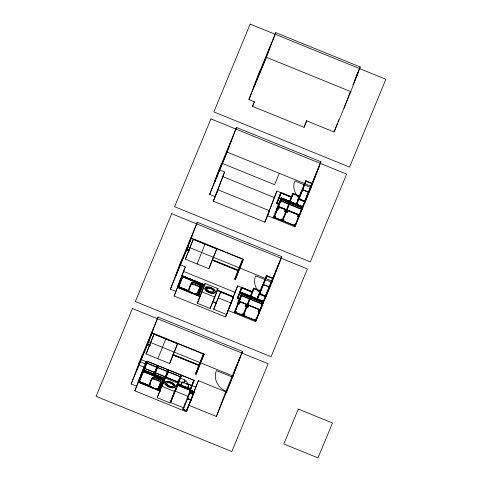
<?xml version="1.0" encoding="UTF-8"?>
<svg xmlns="http://www.w3.org/2000/svg" width="482" height="482" viewBox="0 0 482 482"><rect width="100%" height="100%" fill="white"/><g stroke="black" fill="none" stroke-linecap="round" stroke-linejoin="round"><path stroke-width="0.72" d="M145.305 367.573L138.352 364.741L139.045 362.982L139.653 361.554L146.606 364.38M183.642 382.931L184.853 379.937L180.678 378.231M139.641 361.578L138.364 364.717M189.016 405.326L216.37 416.454L225.733 391.806L198.379 380.678L186.347 411.779L134.846 390.824L136.725 386.275L131.17 384.015L140.533 359.367L158.036 317.078L242.452 351.414L232.619 377.201L216.376 370.598A17.533 15.599 20.8 0 0 226.654 391.613M142.539 354.728L136.249 371.291L146.534 346.45L152.824 329.881M150.004 345.66L147.221 344.528L152.047 332.857L204.187 354.065L196.108 374.315L195.469 374.056L203.434 354.101L195.469 374.056M131.17 384.015L148.673 341.726L158.036 317.078M252.67 291.984L237.626 285.868L225.594 316.963L174.092 296.014L175.972 291.459L170.417 289.2L179.78 264.552L197.283 222.268L281.699 256.605L271.866 282.386L255.623 275.782A17.533 15.599 20.8 0 0 265.901 296.798M146.1 353.975L153.993 334.219L177.503 343.78L174.321 352.161L169.61 363.536L146.1 353.975L153.993 334.219M181.786 259.912L175.496 276.475L185.781 251.634L192.071 235.071M189.251 250.845L186.468 249.712L191.294 238.042L243.434 259.25L235.355 279.5L234.716 279.241L242.681 259.286L234.716 279.241M170.417 289.2L187.92 246.917L197.283 222.268M134.846 390.824L143.943 366.862M136.725 386.275L146.088 361.627L140.533 359.367M219.027 169.742L224.582 172.002L215.219 196.65L209.664 194.385L219.027 169.742L236.529 127.453L320.946 161.789L311.113 187.576L294.87 180.967A17.533 15.599 20.8 0 0 305.148 201.988M164.464 379.448L142.883 370.676L164.386 379.647M142.925 370.574L164.314 379.22L159.584 390.643M185.347 259.159L193.24 239.403L216.749 248.965L213.568 257.346L208.857 268.721L185.347 259.159L193.24 239.403M221.033 165.097L214.743 181.66L225.028 156.819L231.318 140.256M139.262 380.949L142.829 372.309A1.271 1.127 20.8 0 1 144.437 371.743L162.386 379.045A1.271 1.127 20.8 0 1 163.133 380.569L159.566 389.209A1.271 1.127 20.8 0 1 157.957 389.769L140.009 382.473A1.271 1.127 20.8 0 1 139.262 380.949L139.376 380.653A1.271 1.127 20.8 0 0 140.117 382.172L151.342 386.739M143.395 370.58L144.955 366.483M142.829 372.309L142.714 372.604A1.271 1.127 20.8 0 1 144.323 372.044L162.277 379.34A0.922 0.819 20.8 0 1 162.814 380.437L159.355 388.781A0.922 0.819 20.8 0 1 158.186 389.191L157.066 388.733M180.521 377.075L181.346 375.08L177.972 383.955L190.8 389.173L194.168 380.298L147.149 361.175L143.781 370.043L165.151 378.738L162.952 384.052L164.507 379.955M143.714 370.718L145.221 366.76M143.606 371.357L147.414 361.452L157.457 365.537L153.65 375.442M209.664 194.385L227.167 152.101L236.529 127.453M144.437 371.743L144.323 372.044A0.922 0.819 20.8 0 0 143.148 372.441L139.696 380.786A0.922 0.819 20.8 0 0 140.238 381.889L150.336 385.998M174.092 296.014L185.335 266.811L179.78 264.552M175.972 291.459L185.335 266.811M275.776 32.637L266.413 57.286L350.83 91.622L334.11 132.014L306.757 120.886L304.088 127.332L252.586 106.383L254.466 101.835L248.911 99.575L258.274 74.927L275.776 32.637L360.193 66.974L350.36 92.761M205.103 285.205L182.13 275.861L204.332 285.115M203.543 284.452L182.19 275.71L203.543 284.452L198.849 295.785M260.28 70.282L253.99 86.844L264.275 62.003L270.565 45.441M178.509 286.133L182.076 277.493A1.271 1.127 20.8 0 1 183.684 276.933L201.633 284.235A1.271 1.127 20.8 0 1 202.38 285.754L198.813 294.394A1.271 1.127 20.8 0 1 197.204 294.96L179.256 287.658A1.271 1.127 20.8 0 1 178.509 286.133L178.623 285.838A1.271 1.127 20.8 0 0 179.364 287.362L189.462 291.465M182.076 277.493L181.961 277.795A1.271 1.127 20.8 0 1 183.57 277.228L201.524 284.531A1.271 1.127 20.8 0 1 202.265 286.049L202.38 285.754M183.684 276.933L183.57 277.228A0.922 0.819 20.8 0 0 182.395 277.626L178.943 285.971M213.339 201.199L218.045 189.824L269.552 210.773L264.841 222.148L213.339 201.199L224.582 172.002M252.586 106.383L254.406 101.594M165.748 338.997L157.855 358.759M154.011 374.146L155.011 371.508M154.342 374.243L155.379 371.514M154.469 374.394L157.837 365.519L157.289 366.844M154.397 375.068L155.403 372.429M157.21 397.71L165.103 377.954L177.93 383.166L170.038 402.928L157.21 397.71L168.146 369.881L158.102 365.796L154.843 374.375L164.886 378.46M204.995 244.187L197.102 263.943M157.957 389.769L158.072 389.474A1.271 1.127 20.8 0 0 159.681 388.914L159.566 389.209M162.386 379.045L162.277 379.34A1.271 1.127 20.8 0 1 163.018 380.864L163.133 380.569M169.61 363.536L177.503 343.78M162.687 383.768L164.193 379.81M164.693 378.491L165.947 375.195M165.151 378.738L168.525 369.869L167.152 373.182M197.204 294.96L197.319 294.665A1.271 1.127 20.8 0 0 198.927 294.098L198.813 294.394M165.531 378.719L168.784 370.146L180.967 375.098L177.707 383.678M208.857 268.721L212.038 260.34M197.313 303.244L205.205 283.488L218.027 288.7L214.845 297.081L210.134 308.462L197.313 303.244L205.205 283.488M170.038 402.928L172.954 395.246M177.515 383.708L178.768 380.406M183.437 407.748L170.616 402.53L177.569 385.238L190.39 390.45L182.835 409.326L186.685 410.887L191.197 399.988L187.347 398.421M178.111 383.124L179.147 380.388M177.569 385.238L175.321 391.155L188.149 396.367M176.153 389.245L176.653 387.926M177.099 386.678L178.912 381.991M170.616 402.53L181.612 375.358L193.788 380.316L189.98 390.221M210.134 308.462L213.056 300.78M178.117 384.214L190.511 389.251L190.739 388.661L187.799 387.468L188.842 384.714L182.323 382.063L181.28 384.817L178.34 383.618M213.707 309.281L220.666 291.99L233.487 297.201L231.24 303.118L226.528 314.499L213.707 309.281L220.666 291.99M190.089 389.583L193.788 380.316M182.835 409.326L183.636 407.224M184.931 403.802L185.431 402.488M196.108 374.315L199.56 365.254L173.14 354.505M190.155 390.384L194.168 380.298M190.511 400.819L193.625 392.595L190.42 391.294L187.606 398.686L190.818 399.994L186.42 410.61L183.214 409.308L183.979 407.29M185.257 403.928L185.769 402.584M190.288 390.667L187.233 398.704L191.077 400.271L194.119 392.294L190.27 390.727M235.355 279.5L238.801 270.456L212.387 259.696M186.673 409.935L187.438 407.923M186.347 411.779L189.986 402.193M193.891 391.92L198.379 380.678M176.99 384.546L194.312 391.818L176.912 384.744M225.594 316.963L230.016 305.323M230.535 303.955L231.836 300.527M232.613 298.478L237.626 285.868M216.93 290.013L233.559 297.008L216.858 290.212M264.841 222.148L276.873 191.053L291.23 196.897M276.873 191.053L267.51 215.701L294.863 226.829L311.583 186.438L227.167 152.101M240.024 299.364L237.355 298.274L241.693 287.356L252.375 291.706L252.261 291.99L241.572 287.646L239.548 292.966L241.554 293.779M237.355 298.274L241.693 287.356M240.41 299.346L237.728 298.262L241.837 287.923L251.881 292.008L250.212 296.406M237.728 298.262L241.837 287.923M304.088 127.332L306.691 120.488M241.862 292.622L263.66 301.491L241.862 292.622L237.078 304.196L237.192 303.901L238.554 304.455M234.583 312.059L239.096 301.16L260.467 309.848L255.954 320.753L234.583 312.059L242.018 293.466L263.389 302.16L260.352 310.137L238.982 301.443L242.018 293.466M235.216 311.372L241.615 295.358M239.355 301.425L242.163 294.032L250.074 297.249L242.868 315.258L234.957 312.041L239.355 301.425L247.26 304.642M279.271 204.549L276.602 203.464L280.94 192.547L291.622 196.891L291.508 197.174L280.819 192.83L278.795 198.15L280.801 198.97M276.602 203.464L280.94 192.547M278.982 204.26L276.975 203.446L280.807 193.77M276.975 203.446L281.084 193.107L291.128 197.192L289.459 201.59M277.686 209.935L276.325 209.381L276.439 209.086M281.108 197.807L302.835 206.874L281.108 197.807L276.325 209.381M273.83 217.249L278.343 206.344L299.714 215.038L295.201 225.938L273.83 217.249L281.265 198.656L302.636 207.344L299.599 215.321L278.228 206.627L281.265 198.656M274.204 217.231L281.41 199.217L289.321 202.434L286.507 209.827L282.115 220.449L274.204 217.231L281.41 199.217M250.489 296.647L253.725 288.158L260.563 290.935L257.448 299.129M247.525 304.919L250.447 297.231M250.863 296.635L253.869 288.718L260.388 291.369M264.202 299.045L255.689 320.476L243.506 315.523L250.712 297.508L262.895 302.461L262.347 303.787M289.736 201.831L292.972 193.342L299.81 196.126L298.256 200.217M286.772 210.104L289.694 202.416M290.11 201.819L293.116 193.903L299.635 196.554M287.152 210.086L299.334 215.044L294.936 225.66L282.753 220.708L289.959 202.693L302.142 207.646M257.014 299.28L260.244 290.809M257.135 299.039L266.883 275.674L263.449 284.681L269.432 287.115L272.866 278.108L266.558 275.541L263.19 284.416L269.492 286.977L260.919 307.691M263.015 285.019L259.762 293.592L265.745 296.026M296.261 204.47L299.491 195.993M296.96 203.633L297.737 201.584M296.382 204.223L306.13 180.858L302.696 189.866L308.679 192.3L312.113 183.293L305.805 180.726L302.437 189.601L308.739 192.167L300.449 212.182M302.262 190.203L298.774 199.349L304.757 201.783L308.185 192.776M226.185 392.752L240.036 357.68M228.263 310.516L255.617 321.639L259.78 310.685M269.004 287.453L265.51 296.599L259.527 294.165M265.431 297.936L279.283 262.865M294.863 226.829L298.231 217.954M298.503 217.243L303.708 203.549M304.678 203.121L318.53 168.055M334.11 132.014L337.49 123.115M338.015 121.741L338.792 119.687M343.925 108.311L348.1 97.412M348.137 97.213L349.956 92.532M183.859 382.316L183.979 382.015M147.221 344.528L151.932 333.152L204.079 354.36M186.468 249.712L191.179 238.337L243.326 259.545M248.911 99.575L266.413 57.286M145.016 364.229L146.088 361.627M142.943 370.525L138.099 382.25L160.373 391.306M182.19 275.71L177.346 287.435L200.313 296.779M145.504 365.157L147.149 361.175M147.414 361.452L144.564 368.489L154.608 372.574L156.861 367.115L146.817 363.03M139.569 380.792L143.046 372.399A1.036 0.922 20.8 0 1 144.359 371.935L162.289 379.286A1.036 0.922 20.8 0 1 162.916 380.479L159.446 388.872A1.036 0.922 20.8 0 1 158.15 389.287M178.816 285.977L182.292 277.584A1.036 0.922 20.8 0 1 183.588 277.168L201.536 284.47A1.036 0.922 20.8 0 1 202.163 285.669L198.692 294.062A1.036 0.922 20.8 0 1 197.379 294.52L196.258 294.068M156.909 366.862L157.457 365.537M155.915 370.164L156.463 368.838M158.102 365.796L155.246 372.833L165.29 376.918L168.146 369.881M212.315 259.671L216.749 248.965M196.313 293.924L197.433 294.375A0.922 0.819 20.8 0 0 198.602 293.966L202.078 285.573A0.922 0.819 20.8 0 0 201.536 284.47A1.036 0.922 20.8 0 1 202.145 285.718M168.784 370.146L165.935 377.177L178.117 382.136L180.37 376.677L168.188 371.724M180.419 376.424L180.967 375.098M173.219 394.547L177.93 383.166M175.779 389.263L176.328 387.938M180.509 378.015L181.612 375.358M213.321 300.081L218.027 288.7M181.051 385.148L182.323 382.063M187.823 387.179L188.842 384.714M204.187 354.065L199.367 365.736L172.948 354.993M243.434 259.25L238.614 270.926L212.194 260.178M279.313 173.309L274.601 184.69L222.461 163.476M190.004 390.486L190.739 388.661M190.245 390.498L190.806 389.149M189.842 391.794L190.39 390.45M183.214 409.308L187.606 398.686M193.077 393.927L193.625 392.595M189.607 403.199L194.385 391.625M228.775 308.582L233.631 296.816M273.065 217.96L277.777 206.585L299.575 215.448M252.231 291.761L253.725 288.158M291.477 196.945L292.972 193.342M252.496 292.038L253.869 288.718M292.02 196.56L292.845 194.565M243.133 315.535L247.646 304.636M282.38 220.726L286.892 209.821M260.123 291.092L266.558 275.541M299.37 196.276L305.805 180.726M257.394 299.304L263.509 284.543M296.599 204.609L302.756 189.733M225.733 391.806L242.452 351.414M265.263 296.316L266.1 294.285M266.66 292.929L267.504 290.899M268.341 288.869L281.699 256.605M304.787 200.825L305.63 198.795M306.19 197.439L307.028 195.409M308.149 192.698L308.992 190.667M309.552 189.312L320.946 161.789M355.873 77.403L360.193 66.974M233.824 372.64L240.729 355.951M264.751 297.725L268.938 287.585M269.221 286.911L272.866 278.108M273.071 277.825L279.976 261.136M304.281 202.217L312.113 183.293M312.318 183.009L319.223 166.326M354.439 81.247L358.469 71.511M352.945 84.904L357.777 73.24M258.985 312.77L263.654 301.491M298.123 218.25L302.901 206.676M216.37 416.454L233.089 376.062L148.673 341.726M255.617 321.639L272.336 281.253L187.92 246.917M182.13 275.861L204.362 285.013M142.883 370.676L164.422 379.539M184.678 380.322L184.847 379.937M246.079 305.847C247.531 305.208 244.729 304.69 245.947 305.823M275.216 217.141C276.77 216.858 274.192 215.689 275.023 217.051M305.956 181.292L311.938 183.726M302.202 190.342L301.883 190.209L298.515 199.084L304.817 201.645M292.851 193.625L299.69 196.409M299.009 198.783L304.992 201.217M297.388 199.397L298.756 199.952M281.066 197.897L302.865 206.766M278.915 197.867L280.916 198.68M279.174 198.138L302.515 207.634M281.078 199.144L302.449 207.838M280.958 199.434L302.328 208.122M222.702 176.551L274.204 197.5M278.602 206.609L286.507 209.827M266.709 276.102L272.692 278.536M186.661 249.23L189.444 250.363M186.546 249.519L189.324 250.646M212.267 259.979L238.692 270.727M262.955 285.151L262.636 285.025L259.268 293.893L265.57 296.46M253.604 288.441L260.443 291.224M257.484 296.219L258.834 296.767M241.819 292.713L263.618 301.581M239.668 292.682L241.669 293.496M239.928 292.948L263.268 302.443M241.831 293.96L263.202 302.654M241.711 294.243L263.082 302.937M183.455 271.366L234.957 292.315M216.894 290.104L233.595 296.9M247.905 304.901L260.087 309.854M218.418 297.906L231.24 303.118M202.024 291.863L214.845 297.081M188.48 290.676L179.503 287.025A0.922 0.819 20.8 0 1 178.961 285.922M196.331 293.869L197.451 294.327A0.922 0.819 20.8 0 0 198.62 293.918M179.485 287.079L188.462 290.724M196.276 294.014L197.397 294.472M179.425 287.218L188.402 290.869L179.443 287.17A1.036 0.922 20.8 0 1 178.834 285.928M195.071 293.749L197.319 294.665M177.46 287.139L200.428 296.484M212.954 301.575L216.436 302.991M212.845 301.871L216.322 303.286M147.414 344.046L150.197 345.172M147.299 344.329L150.077 345.461M173.02 354.794L199.446 365.543M157.5 367.374L167.549 371.459M146.763 363.175L156.807 367.26M157.445 367.525L167.489 371.61M168.134 371.869L180.31 376.822M178.31 380.051L179.702 380.617M186.57 383.413L195.71 387.13M186.853 383.696L191.595 385.624M154.342 371.248L155.734 371.815M177.985 380.87L182.154 382.569M144.618 368.338L154.662 372.423M155.306 372.682L165.35 376.773M165.989 377.032L178.171 381.985M144.16 370.031L154.204 374.116M178.352 383.937L190.535 388.89M176.948 384.636L194.348 391.715M190.155 391.016L193.999 392.577M190.083 391.221L193.933 392.788M189.968 391.505L193.812 393.071M161.922 386.335L174.743 391.547M149.233 385.492L140.256 381.84A0.922 0.819 20.8 0 1 139.714 380.732M157.084 388.685L158.204 389.143A0.922 0.819 20.8 0 0 159.373 388.733M150.276 386.142L140.196 381.985A1.036 0.922 20.8 0 1 139.587 380.738M157.03 388.829L158.132 389.336M156.951 389.022L158.072 389.474M138.232 381.907L160.488 391.01M172.315 395.824L173.707 396.391M172.207 396.12L173.598 396.686M185.552 380.28L186.191 380.714M183.901 382.937A1.729 1.536 20.8 0 1 186.275 381.63A1.729 1.536 20.8 0 1 186.763 384.25M184.178 381.581A1.844 0.844 22.5 0 1 184.781 381.889M149.378 385.245A21.304 18.949 20.8 0 1 151.951 379.027A1.036 0.922 20.8 0 1 153.017 378.659A21.304 18.949 20.8 0 1 160.024 381.503A1.036 0.922 20.8 0 1 160.512 382.509A21.304 18.949 20.8 0 1 157.945 388.727A1.036 0.922 20.8 0 1 156.879 389.101M157.921 388.775A1.036 0.922 20.8 0 1 156.861 389.149A21.304 18.949 20.8 0 1 149.872 386.251A1.036 0.922 20.8 0 1 149.366 385.293M156.861 389.149A21.304 18.949 20.8 0 1 149.854 386.299M160.494 382.557A1.036 0.922 20.8 0 0 160 381.557A21.304 18.949 20.8 0 0 152.999 378.701M162.289 379.286A1.036 0.922 20.8 0 1 162.898 380.533M150.143 384.238A0.922 0.819 20.8 0 1 150.077 383.744A21.184 18.84 20.8 0 1 152.631 377.557A0.922 0.819 20.8 0 1 153.577 377.231A21.184 18.84 20.8 0 1 160.548 380.057A1.036 0.922 20.8 0 1 161.072 381.033A21.304 18.949 20.8 0 1 158.506 387.251A1.036 0.922 20.8 0 1 158.313 387.45M158.409 387.191A21.184 18.84 20.8 0 0 160.964 381.009A0.922 0.819 20.8 0 0 160.524 380.111A21.184 18.84 20.8 0 0 153.559 377.273M150.125 384.293A0.922 0.819 20.8 0 1 150.059 383.793A21.184 18.84 20.8 0 1 152.613 377.605A0.922 0.819 20.8 0 1 153.559 377.279M160.584 380.021A21.304 18.949 20.8 0 0 153.577 377.171A1.036 0.922 20.8 0 0 152.517 377.551A21.304 18.949 20.8 0 0 149.938 383.762A1.036 0.922 20.8 0 0 150.059 384.395M149.926 386.166A21.184 18.84 20.8 0 0 156.897 389.004A0.922 0.819 20.8 0 0 157.843 388.667A21.184 18.84 20.8 0 0 160.404 382.485A0.922 0.819 20.8 0 0 159.964 381.593A21.184 18.84 20.8 0 0 152.999 378.756A0.922 0.819 20.8 0 0 152.053 379.087A21.184 18.84 20.8 0 0 149.492 385.269A0.922 0.819 20.8 0 0 149.932 386.166M143.166 372.393A0.922 0.819 20.8 0 1 144.335 371.977M196.108 294.333A1.036 0.922 20.8 0 0 197.168 293.96A21.304 18.949 20.8 0 0 199.765 287.7A1.036 0.922 20.8 0 0 199.271 286.694A21.304 18.949 20.8 0 0 192.264 283.838A1.036 0.922 20.8 0 0 191.203 284.217A21.304 18.949 20.8 0 0 188.625 290.429A1.036 0.922 20.8 0 0 189.119 291.435A21.304 18.949 20.8 0 0 196.108 294.339A21.304 18.949 20.8 0 1 189.119 291.441A1.036 0.922 20.8 0 1 188.613 290.483M192.246 283.886A21.304 18.949 20.8 0 1 199.253 286.736M189.402 288.513A21.184 18.84 20.8 0 1 191.878 282.747A0.922 0.819 20.8 0 1 192.824 282.416A21.184 18.84 20.8 0 1 199.795 285.248A1.036 0.922 20.8 0 1 200.319 286.218A21.304 18.949 20.8 0 1 197.867 292.261M199.789 285.248A0.922 0.819 20.8 0 1 200.229 286.139A21.184 18.84 20.8 0 1 197.903 291.972A21.184 18.84 20.8 0 0 200.211 286.194M189.384 288.567A21.184 18.84 20.8 0 1 191.86 282.795M191.86 282.795A0.922 0.819 20.8 0 1 192.806 282.464M199.831 285.211A21.304 18.949 20.8 0 0 192.824 282.362A1.036 0.922 20.8 0 0 191.764 282.735A21.304 18.949 20.8 0 0 189.275 288.537M189.185 289.23A1.036 0.922 20.8 0 1 189.179 289.019M182.413 277.578A0.922 0.819 20.8 0 1 183.582 277.168M235.252 312.372C236.156 313.896 236.294 311.095 235.252 312.372M235.59 311.486C236.505 312.999 236.608 310.233 235.59 311.486M238.861 303.648C239.759 305.166 239.922 302.395 238.861 303.648M239.199 302.762C239.916 304.287 240.494 301.575 239.205 302.72M241.663 314.981C242.386 316.505 242.952 313.8 241.669 314.939M242 314.095C242.771 315.632 243.229 312.848 242 314.095M243.802 315.849C244.579 317.391 245.019 314.595 243.802 315.849M244.139 314.963C244.874 316.487 245.41 313.776 244.145 314.921M245.278 306.257C246.097 307.769 246.441 305.04 245.278 306.221M247.411 307.124C248.146 308.649 248.676 305.95 247.417 307.088M247.748 306.239C248.459 307.763 249.061 305.064 247.754 306.203M254.484 320.193C255.37 321.729 255.581 318.897 254.484 320.193M254.821 319.307C255.593 320.843 256.069 318.066 254.821 319.307M258.099 311.474C258.876 313.017 259.31 310.215 258.099 311.474M258.436 310.583C259.328 312.113 259.497 309.305 258.436 310.583M274.499 217.557C275.397 219.081 275.565 216.291 274.499 217.557M278.108 208.833C278.879 210.381 279.349 207.579 278.108 208.833M278.445 207.947C279.162 209.471 279.741 206.766 278.451 207.911M280.91 220.166C281.747 221.678 282.042 218.942 280.916 220.129M281.247 219.28C282.042 220.822 282.44 218.027 281.247 219.28M283.048 221.033C283.964 222.545 284.073 219.78 283.048 221.033M283.386 220.147C284.121 221.678 284.639 218.955 283.392 220.111M284.525 211.441C285.284 212.984 285.766 210.194 284.525 211.441M284.856 210.556C285.633 212.104 286.091 209.296 284.856 210.556M286.657 212.315C287.411 213.827 287.953 211.098 286.663 212.273M286.995 211.423C287.386 212.387 286.615 211.02 287.441 211.074C288.447 211.863 287.483 210.706 287.007 211.369M293.731 225.383C294.502 226.926 294.96 224.136 293.731 225.383M294.068 224.492C294.966 226.016 295.117 223.232 294.068 224.492M297.346 216.659C298.123 218.201 298.557 215.406 297.346 216.659M297.683 215.773C298.545 217.298 298.786 214.49 297.683 215.773M132.448 308.54L96.105 396.337L231.812 451.538L268.155 363.741L132.448 308.54M171.694 213.725L135.352 301.527L271.059 356.722L307.402 268.926L171.694 213.725M210.941 118.915L174.598 206.712L310.306 261.913L346.648 174.11L210.941 118.915M250.188 24.1L213.845 111.896L349.552 167.097L385.895 79.301L250.188 24.1M189.559 392.601L189.444 392.89L193.288 394.451L193.409 394.168L189.559 392.601M241.307 295.339L241.187 295.623L262.557 304.317L262.678 304.034L241.307 295.339M280.554 200.524L280.434 200.813L301.804 209.501L301.925 209.218L280.554 200.524M298.28 409.073L283.826 443.988L318.018 457.9L332.472 422.979L298.28 409.073M166.236 385.486A5.537 2.531 22.5 0 0 174.954 387.04A5.537 2.531 22.5 0 0 168.586 381.726A5.537 2.531 22.5 0 0 166.236 385.486M166.392 385.106A5.537 2.531 22.5 0 0 175.111 386.66A5.537 2.531 22.5 0 0 168.742 381.346A5.537 2.531 22.5 0 0 166.392 385.106M167.465 385.238A3.693 1.687 22.5 0 0 173.279 386.275A3.693 1.687 22.5 0 0 169.031 382.732A3.693 1.687 22.5 0 0 167.465 385.238M167.622 384.859A3.693 1.687 22.5 0 0 173.436 385.895A3.693 1.687 22.5 0 0 169.188 382.353A3.693 1.687 22.5 0 0 167.622 384.859M206.338 291.02A5.537 2.531 22.5 0 0 215.056 292.574A5.537 2.531 22.5 0 0 208.688 287.26A5.537 2.531 22.5 0 0 206.338 291.02M206.495 290.64A5.537 2.531 22.5 0 0 215.213 292.194A5.537 2.531 22.5 0 0 208.845 286.88A5.537 2.531 22.5 0 0 206.495 290.64M207.567 290.773A3.693 1.687 22.5 0 0 213.375 291.809A3.693 1.687 22.5 0 0 209.134 288.266A3.693 1.687 22.5 0 0 207.567 290.773M207.724 290.393A3.693 1.687 22.5 0 0 213.538 291.429A3.693 1.687 22.5 0 0 209.29 287.887A3.693 1.687 22.5 0 0 207.724 290.393M189.173 291.351A21.184 18.84 20.8 0 0 196.144 294.189A0.922 0.819 20.8 0 0 197.09 293.851A21.184 18.84 20.8 0 0 199.65 287.67A0.922 0.819 20.8 0 0 199.211 286.778A21.184 18.84 20.8 0 0 192.246 283.94A0.922 0.819 20.8 0 0 191.3 284.278A21.184 18.84 20.8 0 0 188.739 290.453A0.922 0.819 20.8 0 0 189.179 291.351"/></g></svg>
